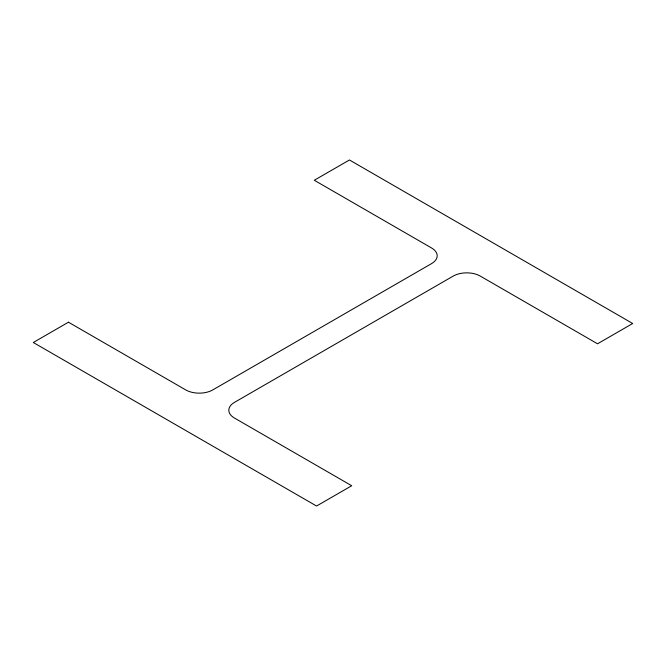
<?xml version="1.0" encoding="UTF-8"?>
<svg xmlns="http://www.w3.org/2000/svg" width="666" height="666" viewBox="0 0 666 666"><rect width="100%" height="100%" fill="white"/><g stroke="black" fill="none" stroke-linecap="round" stroke-linejoin="round"><path stroke-width="1" d="M68.456 322.202L33.3 342.499L316.55 506.027L351.706 485.739L234.415 418.015A19.123 11.039 0 0 1 234.415 402.406L453.221 276.082A19.123 11.039 0 0 1 480.261 276.082L597.544 343.798L632.7 323.501L349.45 159.973L314.294 180.261L431.585 247.985A19.123 11.039 0 0 1 431.585 263.594L212.779 389.918A19.123 11.039 0 0 1 185.739 389.918L68.456 322.202"/></g></svg>
